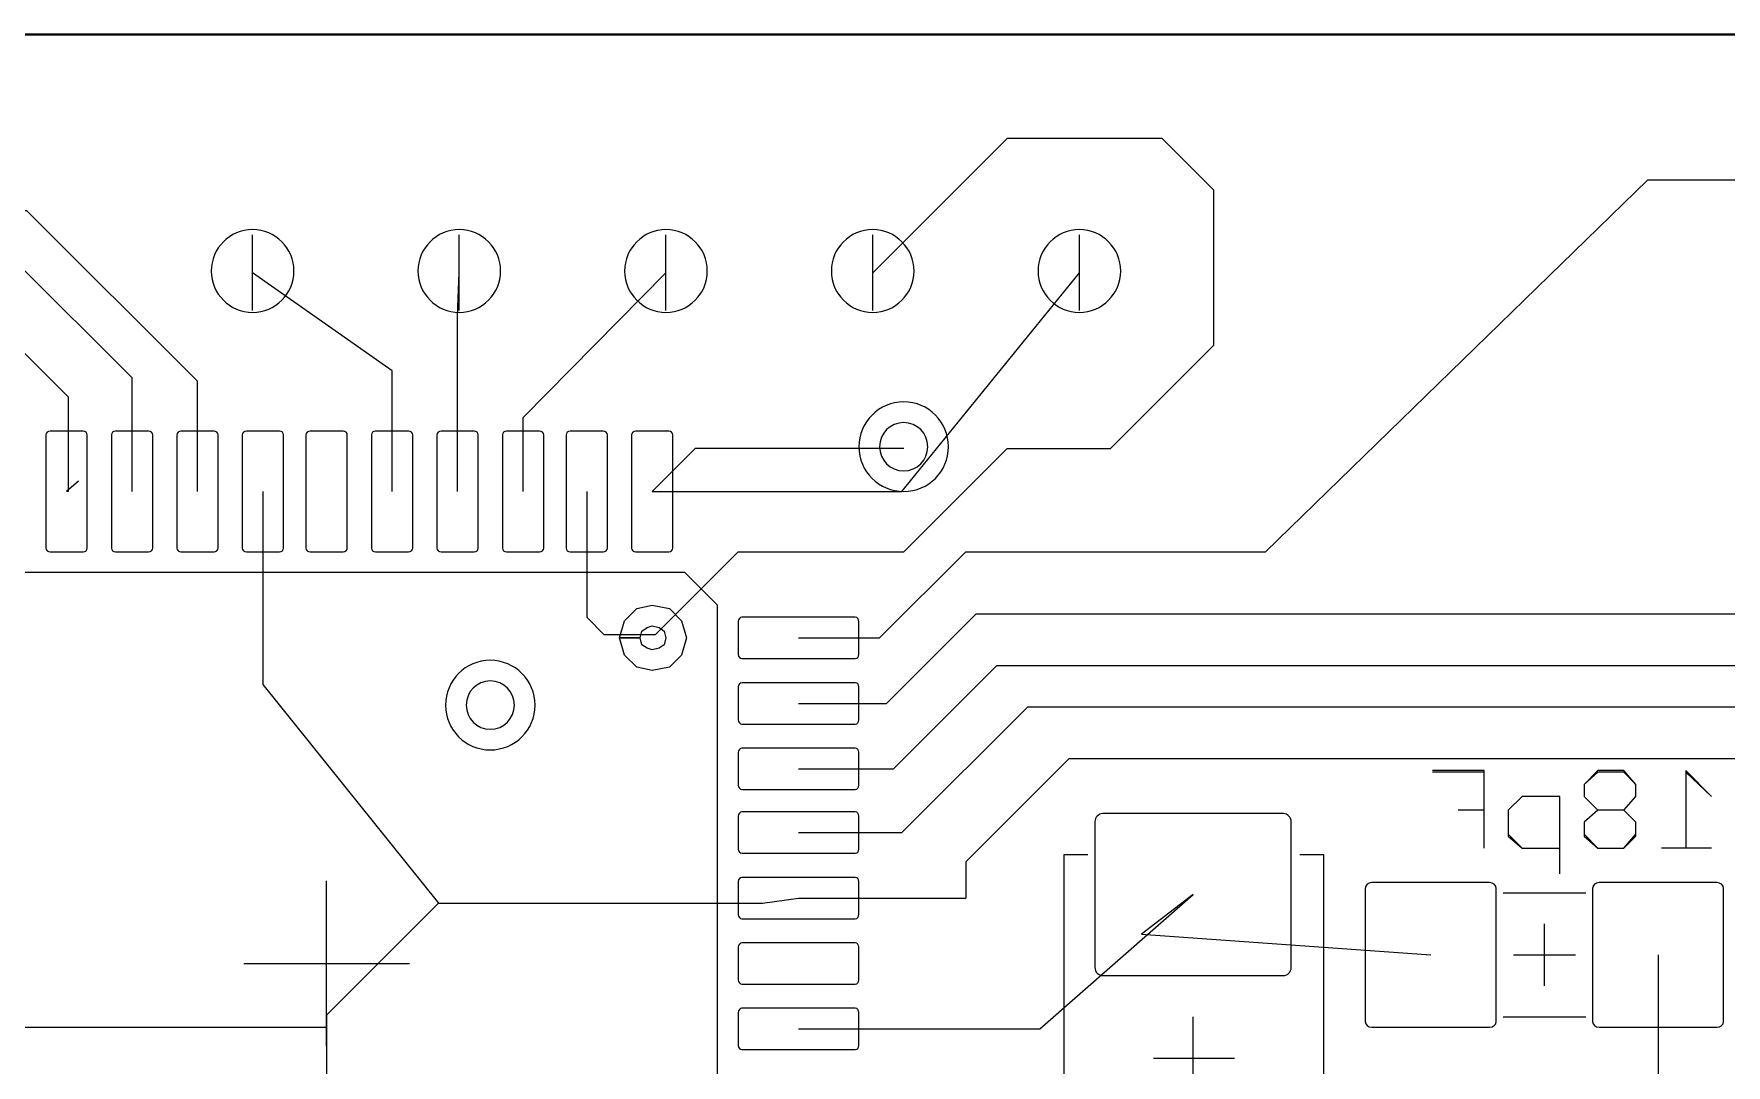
# Model space of a CAD drawing. Extents: x 82 to 212, y 79 to 137.
# Drawn here: x 179.42 to 200.21, y 124.4 to 137.07 of the extents above; entities that cross this region are included whole.
import ezdxf

# ---------------------------------------------------------------- set-up
doc = ezdxf.new("R2010")
doc.units = 0
for name, color, linetype in [('Circuit_2013-04-18', 7, 'CONTINUOUS'), ('Circuit_2013-08-08', 7, 'CONTINUOUS'), ('Cutout', 7, 'CONTINUOUS')]:
    doc.layers.add(name, color=color, linetype=linetype)

msp = doc.modelspace()

# ---------------------------------------------------------------- linework, layer by layer
at = {"layer": 'Circuit_2013-04-18', "color": 7}
for points in [[(83.467222, 137.054167), (210.424889, 137.054167)], [(182.611889, 134.154333), (182.611889, 134.154333)], [(185.151889, 134.154333), (185.151889, 134.154333)], [(187.691889, 134.154333), (187.691889, 134.154333)], [(190.231889, 134.154333), (190.231889, 134.154333)], [(192.771889, 134.154333), (192.771889, 134.154333)], [(179.563889, 132.141383), (179.563889, 130.748617), (179.563889, 130.748617)], [(180.021089, 132.185833), (179.614689, 132.185833)], [(180.071889, 130.748617), (180.071889, 132.141383)], [(180.368222, 132.141383), (180.368222, 130.748617), (180.368222, 130.748617)], [(180.825422, 132.185833), (180.419022, 132.185833)], [(180.876222, 130.748617), (180.876222, 132.141383)], [(181.172556, 132.141383), (181.172556, 130.748617), (181.172556, 130.748617)], [(181.629756, 132.185833), (181.223356, 132.185833)], [(181.680556, 130.748617), (181.680556, 132.141383)], [(181.976889, 132.141383), (181.976889, 130.748617), (181.976889, 130.748617)], [(182.434089, 132.185833), (182.027689, 132.185833)], [(182.484889, 130.748617), (182.484889, 132.141383)], [(182.760056, 132.141383), (182.760056, 130.748617), (182.760056, 130.748617)], [(183.217256, 132.185833), (182.810856, 132.185833)], [(183.268056, 130.748617), (183.268056, 132.141383)], [(183.564389, 132.141383), (183.564389, 130.748617), (183.564389, 130.748617)], [(184.021589, 132.185833), (183.615189, 132.185833)], [(184.072389, 130.748617), (184.072389, 132.141383)], [(184.368722, 132.141383), (184.368722, 130.748617), (184.368722, 130.748617)], [(184.825922, 132.185833), (184.419522, 132.185833)], [(184.876722, 130.748617), (184.876722, 132.141383)], [(185.173056, 132.141383), (185.173056, 130.748617), (185.173056, 130.748617)], [(185.630256, 132.185833), (185.223856, 132.185833)], [(185.681056, 130.748617), (185.681056, 132.141383)], [(185.956222, 132.141383), (185.956222, 130.748617), (185.956222, 130.748617)], [(186.413422, 132.185833), (186.007022, 132.185833)], [(186.464222, 130.748617), (186.464222, 132.141383)], [(186.760556, 132.141383), (186.760556, 130.748617), (186.760556, 130.748617)], [(187.217756, 132.185833), (186.811356, 132.185833)], [(187.268556, 130.748617), (187.268556, 132.141383)], [(179.614689, 130.704167), (180.021089, 130.704167)], [(180.419022, 130.704167), (180.825422, 130.704167)], [(181.223356, 130.704167), (181.629756, 130.704167)], [(182.027689, 130.704167), (182.434089, 130.704167)], [(182.810856, 130.704167), (183.217256, 130.704167)], [(183.615189, 130.704167), (184.021589, 130.704167)], [(184.419522, 130.704167), (184.825922, 130.704167)], [(185.223856, 130.704167), (185.630256, 130.704167)], [(186.007022, 130.704167), (186.413422, 130.704167)], [(186.811356, 130.704167), (187.217756, 130.704167)], [(186.612389, 129.645833), (186.675889, 129.8575), (186.824056, 130.005667), (187.014556, 130.048), (187.226222, 130.005667), (187.374389, 129.8575), (187.437889, 129.645833), (187.374389, 129.434167), (187.226222, 129.286), (187.014556, 129.243667), (186.824056, 129.286), (186.675889, 129.434167), (186.612389, 129.645833), (186.866389, 129.645833), (186.887556, 129.7305), (186.951056, 129.772833), (187.014556, 129.794), (187.099222, 129.772833), (187.162722, 129.7305), (187.183889, 129.645833), (187.162722, 129.561167), (187.099222, 129.518833), (187.014556, 129.497667), (186.951056, 129.518833), (186.887556, 129.561167), (186.866389, 129.645833), (186.612389, 129.645833), (186.612389, 129.645833)], [(188.072889, 129.849033), (188.072889, 129.442633), (188.072889, 129.442633)], [(189.510106, 129.899833), (188.117339, 129.899833)], [(189.554556, 129.442633), (189.554556, 129.849033)], [(188.117339, 129.391833), (189.510106, 129.391833)], [(188.072889, 129.0447), (188.072889, 128.6383), (188.072889, 128.6383)], [(189.510106, 129.0955), (188.117339, 129.0955)], [(189.554556, 128.6383), (189.554556, 129.0447)], [(185.321222, 128.820333), (185.321222, 128.820333)], [(185.575222, 128.820333), (185.575222, 128.820333)], [(188.117339, 128.5875), (189.510106, 128.5875)], [(188.072889, 128.240367), (188.072889, 127.833967), (188.072889, 127.833967)], [(189.510106, 128.291167), (188.117339, 128.291167)], [(189.554556, 127.833967), (189.554556, 128.240367)], [(188.117339, 127.783167), (189.510106, 127.783167)], [(189.510106, 127.508), (188.117339, 127.508)], [(194.770869, 127.486833), (192.550909, 127.486833)], [(188.072889, 127.4572), (188.072889, 127.0508), (188.072889, 127.0508)], [(189.554556, 127.0508), (189.554556, 127.4572)], [(192.454389, 127.38735), (192.454389, 125.59665), (192.454389, 125.59665)], [(194.867389, 125.59665), (194.867389, 127.38735)], [(188.117339, 127), (189.510106, 127)], [(183.014056, 124.629333), (183.014056, 126.661333)], [(188.072889, 126.652867), (188.072889, 126.246467), (188.072889, 126.246467)], [(189.510106, 126.703667), (188.117339, 126.703667)], [(189.554556, 126.246467), (189.554556, 126.652867)], [(195.777556, 126.569047), (195.777556, 124.933287), (195.777556, 124.933287)], [(197.305789, 126.640167), (195.857989, 126.640167)], [(197.386222, 124.933287), (197.386222, 126.569047)], [(198.571556, 126.569047), (198.571556, 124.933287), (198.571556, 124.933287)], [(200.099789, 126.640167), (198.651989, 126.640167)], [(200.180222, 124.933287), (200.180222, 126.569047)], [(188.117339, 126.195667), (189.510106, 126.195667)], [(197.978889, 125.370167), (197.978889, 126.132167)], [(188.072889, 125.848533), (188.072889, 125.442133), (188.072889, 125.442133)], [(189.510106, 125.899333), (188.117339, 125.899333)], [(189.554556, 125.442133), (189.554556, 125.848533)], [(181.998056, 125.645333), (184.030056, 125.645333)], [(197.597889, 125.751167), (198.359889, 125.751167)], [(192.550909, 125.497167), (194.770869, 125.497167)], [(188.117339, 125.391333), (189.510106, 125.391333)], [(188.072889, 125.0442), (188.072889, 124.6378), (188.072889, 124.6378)], [(189.510106, 125.095), (188.117339, 125.095)], [(189.554556, 124.6378), (189.554556, 125.0442)], [(193.660889, 123.994333), (193.660889, 124.989167)], [(195.857989, 124.862167), (197.305789, 124.862167)], [(198.651989, 124.862167), (200.099789, 124.862167)], [(188.117339, 124.587), (189.510106, 124.587)], [(193.174056, 124.481167), (194.168889, 124.481167)]]:
    msp.add_lwpolyline(points, dxfattribs=at)
at = {"layer": 'Circuit_2013-04-18', "color": 5}
for points in [[(179.627389, 137.054167), (179.690889, 137.054167)], [(180.198889, 137.054167), (180.262389, 137.054167)], [(180.770389, 137.054167), (180.833889, 137.054167)], [(181.341889, 137.054167), (181.405389, 137.054167)], [(181.913389, 137.054167), (181.976889, 137.054167)], [(182.484889, 137.054167), (182.548389, 137.054167)], [(183.056389, 137.054167), (183.119889, 137.054167)], [(183.627889, 137.054167), (183.691389, 137.054167)], [(184.199389, 137.054167), (184.262889, 137.054167)], [(184.770889, 137.054167), (184.834389, 137.054167)], [(185.342389, 137.054167), (185.427056, 137.054167)], [(185.913889, 137.054167), (185.998556, 137.054167)], [(186.506556, 137.054167), (186.570056, 137.054167)], [(187.078056, 137.054167), (187.141556, 137.054167)], [(187.649556, 137.054167), (187.713056, 137.054167)], [(188.221056, 137.054167), (188.284556, 137.054167)], [(188.792556, 137.054167), (188.856056, 137.054167)], [(189.364056, 137.054167), (189.427556, 137.054167)], [(189.935556, 137.054167), (189.999056, 137.054167)], [(190.507056, 137.054167), (190.570556, 137.054167)], [(191.078556, 137.054167), (191.142056, 137.054167)], [(191.650056, 137.054167), (191.713556, 137.054167)], [(192.221556, 137.054167), (192.285056, 137.054167)], [(192.793056, 137.054167), (192.856556, 137.054167)], [(193.364556, 137.054167), (193.428056, 137.054167)], [(193.936056, 137.054167), (193.999556, 137.054167)], [(194.507556, 137.054167), (194.571056, 137.054167)], [(195.079056, 137.054167), (195.142556, 137.054167)], [(195.650556, 137.054167), (195.714056, 137.054167)], [(196.222056, 137.054167), (196.306722, 137.054167)], [(196.814722, 137.054167), (196.878222, 137.054167)], [(197.386222, 137.054167), (197.449722, 137.054167)], [(197.957722, 137.054167), (198.021222, 137.054167)], [(198.529222, 137.054167), (198.592722, 137.054167)], [(199.100722, 137.054167), (199.164222, 137.054167)], [(199.672222, 137.054167), (199.735722, 137.054167)], [(186.210222, 131.445), (186.210222, 129.899833), (186.421889, 129.688167), (187.056889, 129.688167), (188.072889, 130.704167), (190.104889, 130.704167), (191.374889, 131.974167), (192.644889, 131.974167), (193.914889, 133.244167), (193.914889, 135.149167), (193.279889, 135.784167), (191.374889, 135.784167), (189.723889, 134.133167)], [(188.813722, 129.645833), (189.808556, 129.645833), (190.866889, 130.704167), (194.549889, 130.704167), (199.248889, 135.276167), (202.148722, 135.276167), (203.926722, 133.477)], [(181.426556, 131.445), (181.426556, 132.799667), (179.331056, 134.895167), (171.965056, 134.895167)], [(173.362056, 133.752167), (174.886056, 133.752167), (175.521056, 134.260167), (179.204056, 134.260167), (180.622222, 132.842)], [(183.818389, 131.445), (183.818389, 132.926667), (182.103889, 134.133167)], [(184.622722, 131.445), (184.622722, 133.582833), (184.643889, 134.133167)], [(185.427056, 131.445), (185.427056, 132.355167), (187.183889, 134.133167)], [(187.014556, 131.445), (190.083722, 131.445), (192.263889, 134.133167)], [(176.029056, 133.244167), (179.204056, 133.244167), (179.839056, 132.609167), (179.839056, 131.445), (179.817889, 131.445)], [(180.622222, 131.445), (180.622222, 132.842)], [(179.966056, 131.572), (179.817889, 131.445)], [(182.230889, 131.445), (182.230889, 129.074333), (184.389889, 126.386167), (188.369222, 126.386167), (188.813722, 126.449667)], [(188.813722, 128.037167), (189.977889, 128.037167), (191.247889, 129.307167), (202.296889, 129.307167), (203.926722, 130.937)], [(188.813722, 128.8415), (189.893222, 128.8415), (190.993889, 129.942167), (200.391889, 129.942167), (201.386722, 130.937)], [(188.813722, 127.254), (190.083722, 127.254), (191.628889, 128.799167), (204.328889, 128.799167), (206.466722, 130.937)], [(190.866889, 126.894167), (192.136889, 128.164167)], [(192.136889, 128.164167), (205.112056, 128.164167), (205.112056, 127.0635)], [(190.866889, 126.894167), (190.866889, 126.449667)], [(188.813722, 124.841), (191.777056, 124.841), (193.660889, 126.492), (193.025889, 126.005167), (196.581889, 125.751167)], [(188.813722, 126.449667), (190.866889, 126.449667)], [(184.389889, 126.386167), (183.014056, 125.010333), (183.014056, 124.862167), (183.014056, 119.845667)], [(199.375889, 125.751167), (199.375889, 123.084167)], [(177.214389, 124.841), (177.320222, 124.862167), (183.014056, 124.862167)]]:
    msp.add_lwpolyline(points, dxfattribs=at)
at = {"layer": 'Circuit_2013-04-18', "color": 3}
for points in [[(182.103889, 133.6675), (182.103889, 134.598833)], [(184.643889, 133.6675), (184.643889, 134.598833)], [(187.183889, 133.6675), (187.183889, 134.598833)], [(189.723889, 133.6675), (189.723889, 134.598833)], [(192.263889, 133.6675), (192.263889, 134.598833)]]:
    msp.add_lwpolyline(points, dxfattribs=at)
at = {"layer": 'Circuit_2013-04-18', "color": 6}
for points in [[(187.818889, 130.048), (187.416722, 130.450167), (178.632556, 130.450167), (178.230389, 130.048), (178.230389, 121.242667), (178.632556, 120.8405), (187.416722, 120.8405), (187.818889, 121.242667), (187.818889, 130.048)], [(192.369722, 126.978833), (192.073389, 126.978833), (192.073389, 121.9835), (192.369722, 121.9835)], [(194.973222, 121.9835), (195.269556, 121.9835), (195.269556, 126.978833), (194.973222, 126.978833)], [(197.470889, 126.513167), (198.486889, 126.513167)], [(197.470889, 124.989167), (198.486889, 124.989167)]]:
    msp.add_lwpolyline(points, dxfattribs=at)
at = {"layer": 'Circuit_2013-04-18', "color": 1}
for points in [[(197.238056, 127.0635), (197.238056, 127.994833), (196.603056, 127.994833)], [(199.100722, 127.846667), (198.952556, 127.994833), (198.635056, 127.994833), (198.465722, 127.846667), (198.465722, 127.6985), (198.635056, 127.529167), (198.465722, 127.381), (198.465722, 127.211667), (198.635056, 127.0635), (198.952556, 127.0635), (199.100722, 127.211667), (199.100722, 127.381), (198.952556, 127.529167), (199.100722, 127.6985), (199.100722, 127.846667)], [(200.032056, 127.6985), (199.714556, 127.994833), (199.714556, 127.0635)], [(198.169389, 126.746), (198.169389, 127.6985), (197.703722, 127.6985), (197.534389, 127.529167), (197.534389, 127.211667), (197.703722, 127.0635), (198.169389, 127.0635)], [(197.238056, 127.529167), (196.920556, 127.529167)], [(198.952556, 127.529167), (198.635056, 127.529167)], [(200.032056, 127.0635), (199.418222, 127.0635)]]:
    msp.add_lwpolyline(points, dxfattribs=at)
at = {"layer": 'Circuit_2013-04-18', "color": 7}
for points in [[(182.103889, 134.662333), (181.823329, 134.662333), (181.595889, 134.434893), (181.595889, 134.154333)], [(182.611889, 134.154333), (182.611889, 134.434893), (182.384449, 134.662333), (182.103889, 134.662333)], [(184.643889, 134.662333), (184.363329, 134.662333), (184.135889, 134.434893), (184.135889, 134.154333)], [(185.151889, 134.154333), (185.151889, 134.434893), (184.924449, 134.662333), (184.643889, 134.662333)], [(187.183889, 134.662333), (186.903329, 134.662333), (186.675889, 134.434893), (186.675889, 134.154333)], [(187.691889, 134.154333), (187.691889, 134.434893), (187.464449, 134.662333), (187.183889, 134.662333)], [(189.723889, 134.662333), (189.443329, 134.662333), (189.215889, 134.434893), (189.215889, 134.154333)], [(190.231889, 134.154333), (190.231889, 134.434893), (190.004449, 134.662333), (189.723889, 134.662333)], [(192.263889, 134.662333), (191.983329, 134.662333), (191.755889, 134.434893), (191.755889, 134.154333)], [(192.771889, 134.154333), (192.771889, 134.434893), (192.544449, 134.662333), (192.263889, 134.662333)], [(181.595889, 134.154333), (181.595889, 133.873773), (181.823329, 133.646333), (182.103889, 133.646333)], [(182.103889, 133.646333), (182.384449, 133.646333), (182.611889, 133.873773), (182.611889, 134.154333)], [(184.135889, 134.154333), (184.135889, 133.873773), (184.363329, 133.646333), (184.643889, 133.646333)], [(184.643889, 133.646333), (184.924449, 133.646333), (185.151889, 133.873773), (185.151889, 134.154333)], [(186.675889, 134.154333), (186.675889, 133.873773), (186.903329, 133.646333), (187.183889, 133.646333)], [(187.183889, 133.646333), (187.464449, 133.646333), (187.691889, 133.873773), (187.691889, 134.154333)], [(189.215889, 134.154333), (189.215889, 133.873773), (189.443329, 133.646333), (189.723889, 133.646333)], [(189.723889, 133.646333), (190.004449, 133.646333), (190.231889, 133.873773), (190.231889, 134.154333)], [(191.755889, 134.154333), (191.755889, 133.873773), (191.983329, 133.646333), (192.263889, 133.646333)], [(192.263889, 133.646333), (192.544449, 133.646333), (192.771889, 133.873773), (192.771889, 134.154333)], [(179.614689, 132.185833), (179.586636, 132.185833), (179.563889, 132.165937), (179.563889, 132.141383)], [(180.071889, 132.141383), (180.071889, 132.165937), (180.049142, 132.185833), (180.021089, 132.185833)], [(180.419022, 132.185833), (180.390969, 132.185833), (180.368222, 132.165937), (180.368222, 132.141383)], [(180.876222, 132.141383), (180.876222, 132.165937), (180.853475, 132.185833), (180.825422, 132.185833)], [(181.223356, 132.185833), (181.195303, 132.185833), (181.172556, 132.165937), (181.172556, 132.141383)], [(181.680556, 132.141383), (181.680556, 132.165937), (181.657808, 132.185833), (181.629756, 132.185833)], [(182.027689, 132.185833), (181.999636, 132.185833), (181.976889, 132.165937), (181.976889, 132.141383)], [(182.484889, 132.141383), (182.484889, 132.165937), (182.462142, 132.185833), (182.434089, 132.185833)], [(182.810856, 132.185833), (182.782803, 132.185833), (182.760056, 132.165937), (182.760056, 132.141383)], [(183.268056, 132.141383), (183.268056, 132.165937), (183.245308, 132.185833), (183.217256, 132.185833)], [(183.615189, 132.185833), (183.587136, 132.185833), (183.564389, 132.165937), (183.564389, 132.141383)], [(184.072389, 132.141383), (184.072389, 132.165937), (184.049642, 132.185833), (184.021589, 132.185833)], [(184.419522, 132.185833), (184.391469, 132.185833), (184.368722, 132.165937), (184.368722, 132.141383)], [(184.876722, 132.141383), (184.876722, 132.165937), (184.853975, 132.185833), (184.825922, 132.185833)], [(185.223856, 132.185833), (185.195803, 132.185833), (185.173056, 132.165937), (185.173056, 132.141383)], [(185.681056, 132.141383), (185.681056, 132.165937), (185.658308, 132.185833), (185.630256, 132.185833)], [(186.007022, 132.185833), (185.978969, 132.185833), (185.956222, 132.165937), (185.956222, 132.141383)], [(186.464222, 132.141383), (186.464222, 132.165937), (186.441475, 132.185833), (186.413422, 132.185833)], [(186.811356, 132.185833), (186.783303, 132.185833), (186.760556, 132.165937), (186.760556, 132.141383)], [(187.268556, 132.141383), (187.268556, 132.165937), (187.245808, 132.185833), (187.217756, 132.185833)], [(179.563889, 130.748617), (179.563889, 130.724063), (179.586636, 130.704167), (179.614689, 130.704167)], [(180.021089, 130.704167), (180.049142, 130.704167), (180.071889, 130.724063), (180.071889, 130.748617)], [(180.368222, 130.748617), (180.368222, 130.724063), (180.390969, 130.704167), (180.419022, 130.704167)], [(180.825422, 130.704167), (180.853475, 130.704167), (180.876222, 130.724063), (180.876222, 130.748617)], [(181.172556, 130.748617), (181.172556, 130.724063), (181.195303, 130.704167), (181.223356, 130.704167)], [(181.629756, 130.704167), (181.657808, 130.704167), (181.680556, 130.724063), (181.680556, 130.748617)], [(181.976889, 130.748617), (181.976889, 130.724063), (181.999636, 130.704167), (182.027689, 130.704167)], [(182.434089, 130.704167), (182.462142, 130.704167), (182.484889, 130.724063), (182.484889, 130.748617)], [(182.760056, 130.748617), (182.760056, 130.724063), (182.782803, 130.704167), (182.810856, 130.704167)], [(183.217256, 130.704167), (183.245308, 130.704167), (183.268056, 130.724063), (183.268056, 130.748617)], [(183.564389, 130.748617), (183.564389, 130.724063), (183.587136, 130.704167), (183.615189, 130.704167)], [(184.021589, 130.704167), (184.049642, 130.704167), (184.072389, 130.724063), (184.072389, 130.748617)], [(184.368722, 130.748617), (184.368722, 130.724063), (184.391469, 130.704167), (184.419522, 130.704167)], [(184.825922, 130.704167), (184.853975, 130.704167), (184.876722, 130.724063), (184.876722, 130.748617)], [(185.173056, 130.748617), (185.173056, 130.724063), (185.195803, 130.704167), (185.223856, 130.704167)], [(185.630256, 130.704167), (185.658308, 130.704167), (185.681056, 130.724063), (185.681056, 130.748617)], [(185.956222, 130.748617), (185.956222, 130.724063), (185.978969, 130.704167), (186.007022, 130.704167)], [(186.413422, 130.704167), (186.441475, 130.704167), (186.464222, 130.724063), (186.464222, 130.748617)], [(186.760556, 130.748617), (186.760556, 130.724063), (186.783303, 130.704167), (186.811356, 130.704167)], [(187.217756, 130.704167), (187.245808, 130.704167), (187.268556, 130.724063), (187.268556, 130.748617)], [(188.117339, 129.899833), (188.092786, 129.899833), (188.072889, 129.877086), (188.072889, 129.849033)], [(189.554556, 129.849033), (189.554556, 129.877086), (189.534659, 129.899833), (189.510106, 129.899833)], [(185.024889, 129.370667), (184.72095, 129.370667), (184.474556, 129.124273), (184.474556, 128.820333)], [(185.575222, 128.820333), (185.575222, 129.124273), (185.328831, 129.370667), (185.024889, 129.370667)], [(188.072889, 129.442633), (188.072889, 129.41458), (188.092786, 129.391833), (188.117339, 129.391833)], [(189.510106, 129.391833), (189.534659, 129.391833), (189.554556, 129.41458), (189.554556, 129.442633)], [(185.024889, 129.116667), (184.861228, 129.116667), (184.728556, 128.983994), (184.728556, 128.820333)], [(185.321222, 128.820333), (185.321222, 128.983994), (185.18855, 129.116667), (185.024889, 129.116667)], [(188.117339, 129.0955), (188.092786, 129.0955), (188.072889, 129.072753), (188.072889, 129.0447)], [(189.554556, 129.0447), (189.554556, 129.072753), (189.534659, 129.0955), (189.510106, 129.0955)], [(184.474556, 128.820333), (184.474556, 128.516391), (184.72095, 128.27), (185.024889, 128.27)], [(184.728556, 128.820333), (184.728556, 128.656673), (184.861228, 128.524), (185.024889, 128.524)], [(185.024889, 128.27), (185.328831, 128.27), (185.575222, 128.516391), (185.575222, 128.820333)], [(185.024889, 128.524), (185.18855, 128.524), (185.321222, 128.656673), (185.321222, 128.820333)], [(188.072889, 128.6383), (188.072889, 128.610247), (188.092786, 128.5875), (188.117339, 128.5875)], [(189.510106, 128.5875), (189.534659, 128.5875), (189.554556, 128.610247), (189.554556, 128.6383)], [(188.117339, 128.291167), (188.092786, 128.291167), (188.072889, 128.26842), (188.072889, 128.240367)], [(189.554556, 128.240367), (189.554556, 128.26842), (189.534659, 128.291167), (189.510106, 128.291167)], [(188.072889, 127.833967), (188.072889, 127.805914), (188.092786, 127.783167), (188.117339, 127.783167)], [(189.510106, 127.783167), (189.534659, 127.783167), (189.554556, 127.805914), (189.554556, 127.833967)], [(188.117339, 127.508), (188.092786, 127.508), (188.072889, 127.485253), (188.072889, 127.4572)], [(189.554556, 127.4572), (189.554556, 127.485253), (189.534659, 127.508), (189.510106, 127.508)], [(192.550909, 127.486833), (192.497603, 127.486833), (192.454389, 127.442293), (192.454389, 127.38735)], [(194.867389, 127.38735), (194.867389, 127.442293), (194.824175, 127.486833), (194.770869, 127.486833)], [(188.072889, 127.0508), (188.072889, 127.022747), (188.092786, 127), (188.117339, 127)], [(189.510106, 127), (189.534659, 127), (189.554556, 127.022747), (189.554556, 127.0508)], [(188.117339, 126.703667), (188.092786, 126.703667), (188.072889, 126.68092), (188.072889, 126.652867)], [(189.554556, 126.652867), (189.554556, 126.68092), (189.534659, 126.703667), (189.510106, 126.703667)], [(195.857989, 126.640167), (195.813567, 126.640167), (195.777556, 126.608326), (195.777556, 126.569047)], [(197.386222, 126.569047), (197.386222, 126.608326), (197.350211, 126.640167), (197.305789, 126.640167)], [(198.651989, 126.640167), (198.607567, 126.640167), (198.571556, 126.608326), (198.571556, 126.569047)], [(200.180222, 126.569047), (200.180222, 126.608326), (200.144211, 126.640167), (200.099789, 126.640167)], [(188.072889, 126.246467), (188.072889, 126.218414), (188.092786, 126.195667), (188.117339, 126.195667)], [(189.510106, 126.195667), (189.534659, 126.195667), (189.554556, 126.218414), (189.554556, 126.246467)], [(188.117339, 125.899333), (188.092786, 125.899333), (188.072889, 125.876586), (188.072889, 125.848533)], [(189.554556, 125.848533), (189.554556, 125.876586), (189.534659, 125.899333), (189.510106, 125.899333)], [(188.072889, 125.442133), (188.072889, 125.41408), (188.092786, 125.391333), (188.117339, 125.391333)], [(189.510106, 125.391333), (189.534659, 125.391333), (189.554556, 125.41408), (189.554556, 125.442133)], [(192.454389, 125.59665), (192.454389, 125.541707), (192.497603, 125.497167), (192.550909, 125.497167)], [(194.770869, 125.497167), (194.824175, 125.497167), (194.867389, 125.541707), (194.867389, 125.59665)], [(188.117339, 125.095), (188.092786, 125.095), (188.072889, 125.072253), (188.072889, 125.0442)], [(189.554556, 125.0442), (189.554556, 125.072253), (189.534659, 125.095), (189.510106, 125.095)], [(195.777556, 124.933287), (195.777556, 124.894007), (195.813567, 124.862167), (195.857989, 124.862167)], [(197.305789, 124.862167), (197.350211, 124.862167), (197.386222, 124.894007), (197.386222, 124.933287)], [(198.571556, 124.933287), (198.571556, 124.894007), (198.607567, 124.862167), (198.651989, 124.862167)], [(200.099789, 124.862167), (200.144211, 124.862167), (200.180222, 124.894007), (200.180222, 124.933287)], [(188.072889, 124.6378), (188.072889, 124.609747), (188.092786, 124.587), (188.117339, 124.587)], [(189.510106, 124.587), (189.534659, 124.587), (189.554556, 124.609747), (189.554556, 124.6378)]]:
    msp.add_open_spline(points, degree=3, dxfattribs=at)
at = {"layer": 'Circuit_2013-08-08', "color": 7}
for points in [[(83.467222, 137.054167), (210.424889, 137.054167)], [(182.611889, 134.154333), (182.611889, 134.154333)], [(185.151889, 134.154333), (185.151889, 134.154333)], [(187.691889, 134.154333), (187.691889, 134.154333)], [(190.231889, 134.154333), (190.231889, 134.154333)], [(179.563889, 132.141383), (179.563889, 130.748617), (179.563889, 130.748617)], [(180.021089, 132.185833), (179.614689, 132.185833)], [(180.071889, 130.748617), (180.071889, 132.141383)], [(180.368222, 132.141383), (180.368222, 130.748617), (180.368222, 130.748617)], [(180.825422, 132.185833), (180.419022, 132.185833)], [(180.876222, 130.748617), (180.876222, 132.141383)], [(181.172556, 132.141383), (181.172556, 130.748617), (181.172556, 130.748617)], [(181.629756, 132.185833), (181.223356, 132.185833)], [(181.680556, 130.748617), (181.680556, 132.141383)], [(181.976889, 132.141383), (181.976889, 130.748617), (181.976889, 130.748617)], [(182.434089, 132.185833), (182.027689, 132.185833)], [(182.484889, 130.748617), (182.484889, 132.141383)], [(182.760056, 132.141383), (182.760056, 130.748617), (182.760056, 130.748617)], [(183.217256, 132.185833), (182.810856, 132.185833)], [(183.268056, 130.748617), (183.268056, 132.141383)], [(183.564389, 132.141383), (183.564389, 130.748617), (183.564389, 130.748617)], [(184.021589, 132.185833), (183.615189, 132.185833)], [(184.072389, 130.748617), (184.072389, 132.141383)], [(184.368722, 132.141383), (184.368722, 130.748617), (184.368722, 130.748617)], [(184.825922, 132.185833), (184.419522, 132.185833)], [(184.876722, 130.748617), (184.876722, 132.141383)], [(185.173056, 132.141383), (185.173056, 130.748617), (185.173056, 130.748617)], [(185.630256, 132.185833), (185.223856, 132.185833)], [(185.681056, 130.748617), (185.681056, 132.141383)], [(185.956222, 132.141383), (185.956222, 130.748617), (185.956222, 130.748617)], [(186.413422, 132.185833), (186.007022, 132.185833)], [(186.464222, 130.748617), (186.464222, 132.141383)], [(186.760556, 132.141383), (186.760556, 130.748617), (186.760556, 130.748617)], [(187.217756, 132.185833), (186.811356, 132.185833)], [(187.268556, 130.748617), (187.268556, 132.141383)], [(190.401222, 131.995333), (190.401222, 131.995333)], [(190.655222, 131.995333), (190.655222, 131.995333)], [(179.614689, 130.704167), (180.021089, 130.704167)], [(180.419022, 130.704167), (180.825422, 130.704167)], [(181.223356, 130.704167), (181.629756, 130.704167)], [(182.027689, 130.704167), (182.434089, 130.704167)], [(182.810856, 130.704167), (183.217256, 130.704167)], [(183.615189, 130.704167), (184.021589, 130.704167)], [(184.419522, 130.704167), (184.825922, 130.704167)], [(185.223856, 130.704167), (185.630256, 130.704167)], [(186.007022, 130.704167), (186.413422, 130.704167)], [(186.811356, 130.704167), (187.217756, 130.704167)], [(186.612389, 129.645833), (186.675889, 129.8575), (186.824056, 130.005667), (187.014556, 130.048), (187.226222, 130.005667), (187.374389, 129.8575), (187.437889, 129.645833), (187.374389, 129.434167), (187.226222, 129.286), (187.014556, 129.243667), (186.824056, 129.286), (186.675889, 129.434167), (186.612389, 129.645833), (186.866389, 129.645833), (186.887556, 129.7305), (186.951056, 129.772833), (187.014556, 129.794), (187.099222, 129.772833), (187.162722, 129.7305), (187.183889, 129.645833), (187.162722, 129.561167), (187.099222, 129.518833), (187.014556, 129.497667), (186.951056, 129.518833), (186.887556, 129.561167), (186.866389, 129.645833), (186.612389, 129.645833), (186.612389, 129.645833)], [(188.072889, 129.849033), (188.072889, 129.442633), (188.072889, 129.442633)], [(189.510106, 129.899833), (188.117339, 129.899833)], [(189.554556, 129.442633), (189.554556, 129.849033)], [(188.117339, 129.391833), (189.510106, 129.391833)], [(188.072889, 129.0447), (188.072889, 128.6383), (188.072889, 128.6383)], [(189.510106, 129.0955), (188.117339, 129.0955)], [(189.554556, 128.6383), (189.554556, 129.0447)], [(185.321222, 128.820333), (185.321222, 128.820333)], [(185.575222, 128.820333), (185.575222, 128.820333)], [(188.117339, 128.5875), (189.510106, 128.5875)], [(188.072889, 128.240367), (188.072889, 127.833967), (188.072889, 127.833967)], [(189.510106, 128.291167), (188.117339, 128.291167)], [(189.554556, 127.833967), (189.554556, 128.240367)], [(188.117339, 127.783167), (189.510106, 127.783167)], [(189.510106, 127.508), (188.117339, 127.508)], [(194.770869, 127.486833), (192.550909, 127.486833)], [(188.072889, 127.4572), (188.072889, 127.0508), (188.072889, 127.0508)], [(189.554556, 127.0508), (189.554556, 127.4572)], [(192.454389, 127.38735), (192.454389, 125.59665), (192.454389, 125.59665)], [(194.867389, 125.59665), (194.867389, 127.38735)], [(188.117339, 127), (189.510106, 127)], [(183.014056, 124.629333), (183.014056, 126.661333)], [(188.072889, 126.652867), (188.072889, 126.246467), (188.072889, 126.246467)], [(189.510106, 126.703667), (188.117339, 126.703667)], [(189.554556, 126.246467), (189.554556, 126.652867)], [(195.777556, 126.569047), (195.777556, 124.933287), (195.777556, 124.933287)], [(197.305789, 126.640167), (195.857989, 126.640167)], [(197.386222, 124.933287), (197.386222, 126.569047)], [(198.571556, 126.569047), (198.571556, 124.933287), (198.571556, 124.933287)], [(200.099789, 126.640167), (198.651989, 126.640167)], [(200.180222, 124.933287), (200.180222, 126.569047)], [(188.117339, 126.195667), (189.510106, 126.195667)], [(197.978889, 125.370167), (197.978889, 126.132167)], [(188.072889, 125.848533), (188.072889, 125.442133), (188.072889, 125.442133)], [(189.510106, 125.899333), (188.117339, 125.899333)], [(189.554556, 125.442133), (189.554556, 125.848533)], [(181.998056, 125.645333), (184.030056, 125.645333)], [(197.597889, 125.751167), (198.359889, 125.751167)], [(192.550909, 125.497167), (194.770869, 125.497167)], [(188.117339, 125.391333), (189.510106, 125.391333)], [(188.072889, 125.0442), (188.072889, 124.6378), (188.072889, 124.6378)], [(189.510106, 125.095), (188.117339, 125.095)], [(189.554556, 124.6378), (189.554556, 125.0442)], [(193.660889, 123.994333), (193.660889, 124.989167)], [(195.857989, 124.862167), (197.305789, 124.862167)], [(198.651989, 124.862167), (200.099789, 124.862167)], [(188.117339, 124.587), (189.510106, 124.587)], [(193.174056, 124.481167), (194.168889, 124.481167)]]:
    msp.add_lwpolyline(points, dxfattribs=at)
at = {"layer": 'Circuit_2013-08-08', "color": 5}
for points in [[(179.627389, 137.054167), (179.690889, 137.054167)], [(180.198889, 137.054167), (180.262389, 137.054167)], [(180.770389, 137.054167), (180.833889, 137.054167)], [(181.341889, 137.054167), (181.405389, 137.054167)], [(181.913389, 137.054167), (181.976889, 137.054167)], [(182.484889, 137.054167), (182.548389, 137.054167)], [(183.056389, 137.054167), (183.119889, 137.054167)], [(183.627889, 137.054167), (183.691389, 137.054167)], [(184.199389, 137.054167), (184.262889, 137.054167)], [(184.770889, 137.054167), (184.834389, 137.054167)], [(185.342389, 137.054167), (185.427056, 137.054167)], [(185.913889, 137.054167), (185.998556, 137.054167)], [(186.506556, 137.054167), (186.570056, 137.054167)], [(187.078056, 137.054167), (187.141556, 137.054167)], [(187.649556, 137.054167), (187.713056, 137.054167)], [(188.221056, 137.054167), (188.284556, 137.054167)], [(188.792556, 137.054167), (188.856056, 137.054167)], [(189.364056, 137.054167), (189.427556, 137.054167)], [(189.935556, 137.054167), (189.999056, 137.054167)], [(190.507056, 137.054167), (190.570556, 137.054167)], [(191.078556, 137.054167), (191.142056, 137.054167)], [(191.650056, 137.054167), (191.713556, 137.054167)], [(192.221556, 137.054167), (192.285056, 137.054167)], [(192.793056, 137.054167), (192.856556, 137.054167)], [(193.364556, 137.054167), (193.428056, 137.054167)], [(193.936056, 137.054167), (193.999556, 137.054167)], [(194.507556, 137.054167), (194.571056, 137.054167)], [(195.079056, 137.054167), (195.142556, 137.054167)], [(195.650556, 137.054167), (195.714056, 137.054167)], [(196.222056, 137.054167), (196.306722, 137.054167)], [(196.814722, 137.054167), (196.878222, 137.054167)], [(197.386222, 137.054167), (197.449722, 137.054167)], [(197.957722, 137.054167), (198.021222, 137.054167)], [(198.529222, 137.054167), (198.592722, 137.054167)], [(199.100722, 137.054167), (199.164222, 137.054167)], [(199.672222, 137.054167), (199.735722, 137.054167)], [(186.210222, 131.445), (186.210222, 129.899833), (186.421889, 129.688167), (187.056889, 129.688167), (188.072889, 130.704167), (190.104889, 130.704167), (191.374889, 131.974167), (192.644889, 131.974167), (193.914889, 133.244167), (193.914889, 135.149167), (193.279889, 135.784167), (191.374889, 135.784167), (189.723889, 134.133167)], [(188.813722, 129.645833), (189.808556, 129.645833), (190.866889, 130.704167), (194.549889, 130.704167), (199.248889, 135.276167), (202.148722, 135.276167), (203.926722, 133.477)], [(181.426556, 131.445), (181.426556, 132.799667), (179.331056, 134.895167), (171.965056, 134.895167)], [(173.362056, 133.752167), (174.886056, 133.752167), (175.521056, 134.260167), (179.204056, 134.260167), (180.622222, 132.842)], [(183.818389, 131.445), (183.818389, 132.926667), (182.103889, 134.133167)], [(184.622722, 131.445), (184.622722, 133.604), (184.643889, 134.133167)], [(185.427056, 131.445), (185.427056, 132.355167), (187.183889, 134.133167)], [(176.029056, 133.244167), (179.204056, 133.244167), (179.839056, 132.609167), (179.839056, 131.445), (179.817889, 131.445)], [(180.622222, 131.445), (180.622222, 132.842)], [(190.104889, 131.974167), (187.543722, 131.974167), (187.014556, 131.445)], [(179.966056, 131.572), (179.817889, 131.445)], [(182.230889, 131.445), (182.230889, 129.074333), (184.389889, 126.386167), (188.369222, 126.386167), (188.813722, 126.449667)], [(188.813722, 128.037167), (189.977889, 128.037167), (191.247889, 129.307167), (202.296889, 129.307167), (203.926722, 130.937)], [(188.813722, 128.8415), (189.893222, 128.8415), (190.993889, 129.942167), (200.391889, 129.942167), (201.386722, 130.937)], [(188.813722, 127.254), (190.083722, 127.254), (191.628889, 128.799167), (204.328889, 128.799167), (206.466722, 130.937)], [(190.866889, 126.894167), (192.136889, 128.164167)], [(192.136889, 128.164167), (205.112056, 128.164167), (205.112056, 127.0635)], [(190.866889, 126.894167), (190.866889, 126.449667)], [(188.813722, 124.841), (191.777056, 124.841), (193.660889, 126.492), (193.025889, 126.005167), (196.581889, 125.751167)], [(188.813722, 126.449667), (190.866889, 126.449667)], [(184.389889, 126.386167), (183.014056, 125.010333), (183.014056, 124.862167), (183.014056, 119.845667)], [(199.375889, 125.751167), (199.375889, 123.084167)], [(177.214389, 124.841), (177.320222, 124.862167), (183.014056, 124.862167)]]:
    msp.add_lwpolyline(points, dxfattribs=at)
at = {"layer": 'Circuit_2013-08-08', "color": 3}
for points in [[(182.103889, 133.688667), (182.103889, 134.598833)], [(184.643889, 133.688667), (184.643889, 134.598833)], [(187.183889, 133.688667), (187.183889, 134.598833)], [(189.723889, 133.688667), (189.723889, 134.598833)]]:
    msp.add_lwpolyline(points, dxfattribs=at)
at = {"layer": 'Circuit_2013-08-08', "color": 6}
for points in [[(187.818889, 130.048), (187.416722, 130.450167), (178.632556, 130.450167), (178.230389, 130.048), (178.230389, 121.242667), (178.632556, 120.861667), (187.416722, 120.861667), (187.818889, 121.242667), (187.818889, 130.048)], [(192.369722, 126.978833), (192.073389, 126.978833), (192.073389, 121.9835), (192.369722, 121.9835)], [(194.973222, 121.9835), (195.269556, 121.9835), (195.269556, 126.978833), (194.973222, 126.978833)], [(197.470889, 126.513167), (198.486889, 126.513167)], [(197.470889, 124.989167), (198.486889, 124.989167)]]:
    msp.add_lwpolyline(points, dxfattribs=at)
at = {"layer": 'Circuit_2013-08-08', "color": 1}
for points in [[(197.238056, 127.0635), (197.238056, 128.016), (196.603056, 128.016)], [(199.100722, 127.846667), (198.952556, 128.016), (198.635056, 128.016), (198.465722, 127.846667), (198.465722, 127.6985), (198.635056, 127.529167), (198.465722, 127.381), (198.465722, 127.232833), (198.635056, 127.0635), (198.952556, 127.0635), (199.100722, 127.232833), (199.100722, 127.381), (198.952556, 127.529167), (199.100722, 127.6985), (199.100722, 127.846667)], [(200.032056, 127.6985), (199.714556, 128.016), (199.714556, 127.0635)], [(198.169389, 126.746), (198.169389, 127.6985), (197.703722, 127.6985), (197.534389, 127.529167), (197.534389, 127.232833), (197.703722, 127.0635), (198.169389, 127.0635)], [(197.238056, 127.529167), (196.920556, 127.529167)], [(198.952556, 127.529167), (198.635056, 127.529167)], [(200.032056, 127.0635), (199.418222, 127.0635)]]:
    msp.add_lwpolyline(points, dxfattribs=at)
at = {"layer": 'Circuit_2013-08-08', "color": 7}
for points in [[(182.103889, 134.662333), (181.823329, 134.662333), (181.595889, 134.434893), (181.595889, 134.154333)], [(182.611889, 134.154333), (182.611889, 134.434893), (182.384449, 134.662333), (182.103889, 134.662333)], [(184.643889, 134.662333), (184.363329, 134.662333), (184.135889, 134.434893), (184.135889, 134.154333)], [(185.151889, 134.154333), (185.151889, 134.434893), (184.924449, 134.662333), (184.643889, 134.662333)], [(187.183889, 134.662333), (186.903329, 134.662333), (186.675889, 134.434893), (186.675889, 134.154333)], [(187.691889, 134.154333), (187.691889, 134.434893), (187.464449, 134.662333), (187.183889, 134.662333)], [(189.723889, 134.662333), (189.443329, 134.662333), (189.215889, 134.434893), (189.215889, 134.154333)], [(190.231889, 134.154333), (190.231889, 134.434893), (190.004449, 134.662333), (189.723889, 134.662333)], [(181.595889, 134.154333), (181.595889, 133.873773), (181.823329, 133.646333), (182.103889, 133.646333)], [(182.103889, 133.646333), (182.384449, 133.646333), (182.611889, 133.873773), (182.611889, 134.154333)], [(184.135889, 134.154333), (184.135889, 133.873773), (184.363329, 133.646333), (184.643889, 133.646333)], [(184.643889, 133.646333), (184.924449, 133.646333), (185.151889, 133.873773), (185.151889, 134.154333)], [(186.675889, 134.154333), (186.675889, 133.873773), (186.903329, 133.646333), (187.183889, 133.646333)], [(187.183889, 133.646333), (187.464449, 133.646333), (187.691889, 133.873773), (187.691889, 134.154333)], [(189.215889, 134.154333), (189.215889, 133.873773), (189.443329, 133.646333), (189.723889, 133.646333)], [(189.723889, 133.646333), (190.004449, 133.646333), (190.231889, 133.873773), (190.231889, 134.154333)], [(190.104889, 132.545667), (189.80095, 132.545667), (189.554556, 132.299275), (189.554556, 131.995333)], [(190.655222, 131.995333), (190.655222, 132.299275), (190.408831, 132.545667), (190.104889, 132.545667)], [(190.104889, 132.291667), (189.941228, 132.291667), (189.808556, 132.158994), (189.808556, 131.995333)], [(190.401222, 131.995333), (190.401222, 132.158994), (190.26855, 132.291667), (190.104889, 132.291667)], [(179.614689, 132.185833), (179.586636, 132.185833), (179.563889, 132.165937), (179.563889, 132.141383)], [(180.071889, 132.141383), (180.071889, 132.165937), (180.049142, 132.185833), (180.021089, 132.185833)], [(180.419022, 132.185833), (180.390969, 132.185833), (180.368222, 132.165937), (180.368222, 132.141383)], [(180.876222, 132.141383), (180.876222, 132.165937), (180.853475, 132.185833), (180.825422, 132.185833)], [(181.223356, 132.185833), (181.195303, 132.185833), (181.172556, 132.165937), (181.172556, 132.141383)], [(181.680556, 132.141383), (181.680556, 132.165937), (181.657808, 132.185833), (181.629756, 132.185833)], [(182.027689, 132.185833), (181.999636, 132.185833), (181.976889, 132.165937), (181.976889, 132.141383)], [(182.484889, 132.141383), (182.484889, 132.165937), (182.462142, 132.185833), (182.434089, 132.185833)], [(182.810856, 132.185833), (182.782803, 132.185833), (182.760056, 132.165937), (182.760056, 132.141383)], [(183.268056, 132.141383), (183.268056, 132.165937), (183.245308, 132.185833), (183.217256, 132.185833)], [(183.615189, 132.185833), (183.587136, 132.185833), (183.564389, 132.165937), (183.564389, 132.141383)], [(184.072389, 132.141383), (184.072389, 132.165937), (184.049642, 132.185833), (184.021589, 132.185833)], [(184.419522, 132.185833), (184.391469, 132.185833), (184.368722, 132.165937), (184.368722, 132.141383)], [(184.876722, 132.141383), (184.876722, 132.165937), (184.853975, 132.185833), (184.825922, 132.185833)], [(185.223856, 132.185833), (185.195803, 132.185833), (185.173056, 132.165937), (185.173056, 132.141383)], [(185.681056, 132.141383), (185.681056, 132.165937), (185.658308, 132.185833), (185.630256, 132.185833)], [(186.007022, 132.185833), (185.978969, 132.185833), (185.956222, 132.165937), (185.956222, 132.141383)], [(186.464222, 132.141383), (186.464222, 132.165937), (186.441475, 132.185833), (186.413422, 132.185833)], [(186.811356, 132.185833), (186.783303, 132.185833), (186.760556, 132.165937), (186.760556, 132.141383)], [(187.268556, 132.141383), (187.268556, 132.165937), (187.245808, 132.185833), (187.217756, 132.185833)], [(189.554556, 131.995333), (189.554556, 131.691394), (189.80095, 131.445), (190.104889, 131.445)], [(189.808556, 131.995333), (189.808556, 131.831673), (189.941228, 131.699), (190.104889, 131.699)], [(190.104889, 131.445), (190.408831, 131.445), (190.655222, 131.691394), (190.655222, 131.995333)], [(190.104889, 131.699), (190.26855, 131.699), (190.401222, 131.831673), (190.401222, 131.995333)], [(179.563889, 130.748617), (179.563889, 130.724063), (179.586636, 130.704167), (179.614689, 130.704167)], [(180.021089, 130.704167), (180.049142, 130.704167), (180.071889, 130.724063), (180.071889, 130.748617)], [(180.368222, 130.748617), (180.368222, 130.724063), (180.390969, 130.704167), (180.419022, 130.704167)], [(180.825422, 130.704167), (180.853475, 130.704167), (180.876222, 130.724063), (180.876222, 130.748617)], [(181.172556, 130.748617), (181.172556, 130.724063), (181.195303, 130.704167), (181.223356, 130.704167)], [(181.629756, 130.704167), (181.657808, 130.704167), (181.680556, 130.724063), (181.680556, 130.748617)], [(181.976889, 130.748617), (181.976889, 130.724063), (181.999636, 130.704167), (182.027689, 130.704167)], [(182.434089, 130.704167), (182.462142, 130.704167), (182.484889, 130.724063), (182.484889, 130.748617)], [(182.760056, 130.748617), (182.760056, 130.724063), (182.782803, 130.704167), (182.810856, 130.704167)], [(183.217256, 130.704167), (183.245308, 130.704167), (183.268056, 130.724063), (183.268056, 130.748617)], [(183.564389, 130.748617), (183.564389, 130.724063), (183.587136, 130.704167), (183.615189, 130.704167)], [(184.021589, 130.704167), (184.049642, 130.704167), (184.072389, 130.724063), (184.072389, 130.748617)], [(184.368722, 130.748617), (184.368722, 130.724063), (184.391469, 130.704167), (184.419522, 130.704167)], [(184.825922, 130.704167), (184.853975, 130.704167), (184.876722, 130.724063), (184.876722, 130.748617)], [(185.173056, 130.748617), (185.173056, 130.724063), (185.195803, 130.704167), (185.223856, 130.704167)], [(185.630256, 130.704167), (185.658308, 130.704167), (185.681056, 130.724063), (185.681056, 130.748617)], [(185.956222, 130.748617), (185.956222, 130.724063), (185.978969, 130.704167), (186.007022, 130.704167)], [(186.413422, 130.704167), (186.441475, 130.704167), (186.464222, 130.724063), (186.464222, 130.748617)], [(186.760556, 130.748617), (186.760556, 130.724063), (186.783303, 130.704167), (186.811356, 130.704167)], [(187.217756, 130.704167), (187.245808, 130.704167), (187.268556, 130.724063), (187.268556, 130.748617)], [(188.117339, 129.899833), (188.092786, 129.899833), (188.072889, 129.877086), (188.072889, 129.849033)], [(189.554556, 129.849033), (189.554556, 129.877086), (189.534659, 129.899833), (189.510106, 129.899833)], [(185.024889, 129.370667), (184.72095, 129.370667), (184.474556, 129.124275), (184.474556, 128.820333)], [(185.575222, 128.820333), (185.575222, 129.124275), (185.328831, 129.370667), (185.024889, 129.370667)], [(188.072889, 129.442633), (188.072889, 129.41458), (188.092786, 129.391833), (188.117339, 129.391833)], [(189.510106, 129.391833), (189.534659, 129.391833), (189.554556, 129.41458), (189.554556, 129.442633)], [(185.024889, 129.116667), (184.861228, 129.116667), (184.728556, 128.983994), (184.728556, 128.820333)], [(185.321222, 128.820333), (185.321222, 128.983994), (185.18855, 129.116667), (185.024889, 129.116667)], [(188.117339, 129.0955), (188.092786, 129.0955), (188.072889, 129.072753), (188.072889, 129.0447)], [(189.554556, 129.0447), (189.554556, 129.072753), (189.534659, 129.0955), (189.510106, 129.0955)], [(184.474556, 128.820333), (184.474556, 128.516394), (184.72095, 128.27), (185.024889, 128.27)], [(184.728556, 128.820333), (184.728556, 128.656673), (184.861228, 128.524), (185.024889, 128.524)], [(185.024889, 128.27), (185.328831, 128.27), (185.575222, 128.516394), (185.575222, 128.820333)], [(185.024889, 128.524), (185.18855, 128.524), (185.321222, 128.656673), (185.321222, 128.820333)], [(188.072889, 128.6383), (188.072889, 128.610247), (188.092786, 128.5875), (188.117339, 128.5875)], [(189.510106, 128.5875), (189.534659, 128.5875), (189.554556, 128.610247), (189.554556, 128.6383)], [(188.117339, 128.291167), (188.092786, 128.291167), (188.072889, 128.26842), (188.072889, 128.240367)], [(189.554556, 128.240367), (189.554556, 128.26842), (189.534659, 128.291167), (189.510106, 128.291167)], [(188.072889, 127.833967), (188.072889, 127.805914), (188.092786, 127.783167), (188.117339, 127.783167)], [(189.510106, 127.783167), (189.534659, 127.783167), (189.554556, 127.805914), (189.554556, 127.833967)], [(188.117339, 127.508), (188.092786, 127.508), (188.072889, 127.485253), (188.072889, 127.4572)], [(189.554556, 127.4572), (189.554556, 127.485253), (189.534659, 127.508), (189.510106, 127.508)], [(192.550909, 127.486833), (192.497603, 127.486833), (192.454389, 127.442293), (192.454389, 127.38735)], [(194.867389, 127.38735), (194.867389, 127.442293), (194.824175, 127.486833), (194.770869, 127.486833)], [(188.072889, 127.0508), (188.072889, 127.022747), (188.092786, 127), (188.117339, 127)], [(189.510106, 127), (189.534659, 127), (189.554556, 127.022747), (189.554556, 127.0508)], [(188.117339, 126.703667), (188.092786, 126.703667), (188.072889, 126.68092), (188.072889, 126.652867)], [(189.554556, 126.652867), (189.554556, 126.68092), (189.534659, 126.703667), (189.510106, 126.703667)], [(195.857989, 126.640167), (195.813567, 126.640167), (195.777556, 126.608326), (195.777556, 126.569047)], [(197.386222, 126.569047), (197.386222, 126.608326), (197.350211, 126.640167), (197.305789, 126.640167)], [(198.651989, 126.640167), (198.607567, 126.640167), (198.571556, 126.608326), (198.571556, 126.569047)], [(200.180222, 126.569047), (200.180222, 126.608326), (200.144211, 126.640167), (200.099789, 126.640167)], [(188.072889, 126.246467), (188.072889, 126.218414), (188.092786, 126.195667), (188.117339, 126.195667)], [(189.510106, 126.195667), (189.534659, 126.195667), (189.554556, 126.218414), (189.554556, 126.246467)], [(188.117339, 125.899333), (188.092786, 125.899333), (188.072889, 125.876586), (188.072889, 125.848533)], [(189.554556, 125.848533), (189.554556, 125.876586), (189.534659, 125.899333), (189.510106, 125.899333)], [(188.072889, 125.442133), (188.072889, 125.41408), (188.092786, 125.391333), (188.117339, 125.391333)], [(189.510106, 125.391333), (189.534659, 125.391333), (189.554556, 125.41408), (189.554556, 125.442133)], [(192.454389, 125.59665), (192.454389, 125.541707), (192.497603, 125.497167), (192.550909, 125.497167)], [(194.770869, 125.497167), (194.824175, 125.497167), (194.867389, 125.541707), (194.867389, 125.59665)], [(188.117339, 125.095), (188.092786, 125.095), (188.072889, 125.072253), (188.072889, 125.0442)], [(189.554556, 125.0442), (189.554556, 125.072253), (189.534659, 125.095), (189.510106, 125.095)], [(195.777556, 124.933287), (195.777556, 124.894007), (195.813567, 124.862167), (195.857989, 124.862167)], [(197.305789, 124.862167), (197.350211, 124.862167), (197.386222, 124.894007), (197.386222, 124.933287)], [(198.571556, 124.933287), (198.571556, 124.894007), (198.607567, 124.862167), (198.651989, 124.862167)], [(200.099789, 124.862167), (200.144211, 124.862167), (200.180222, 124.894007), (200.180222, 124.933287)], [(188.072889, 124.6378), (188.072889, 124.609747), (188.092786, 124.587), (188.117339, 124.587)], [(189.510106, 124.587), (189.534659, 124.587), (189.554556, 124.609747), (189.554556, 124.6378)]]:
    msp.add_open_spline(points, degree=3, dxfattribs=at)
at = {"layer": 'Cutout', "color": 5}
msp.add_lwpolyline([(83.608333, 137.068278), (210.566, 137.068278)], dxfattribs=at)

doc.saveas('drawing.dxf')
